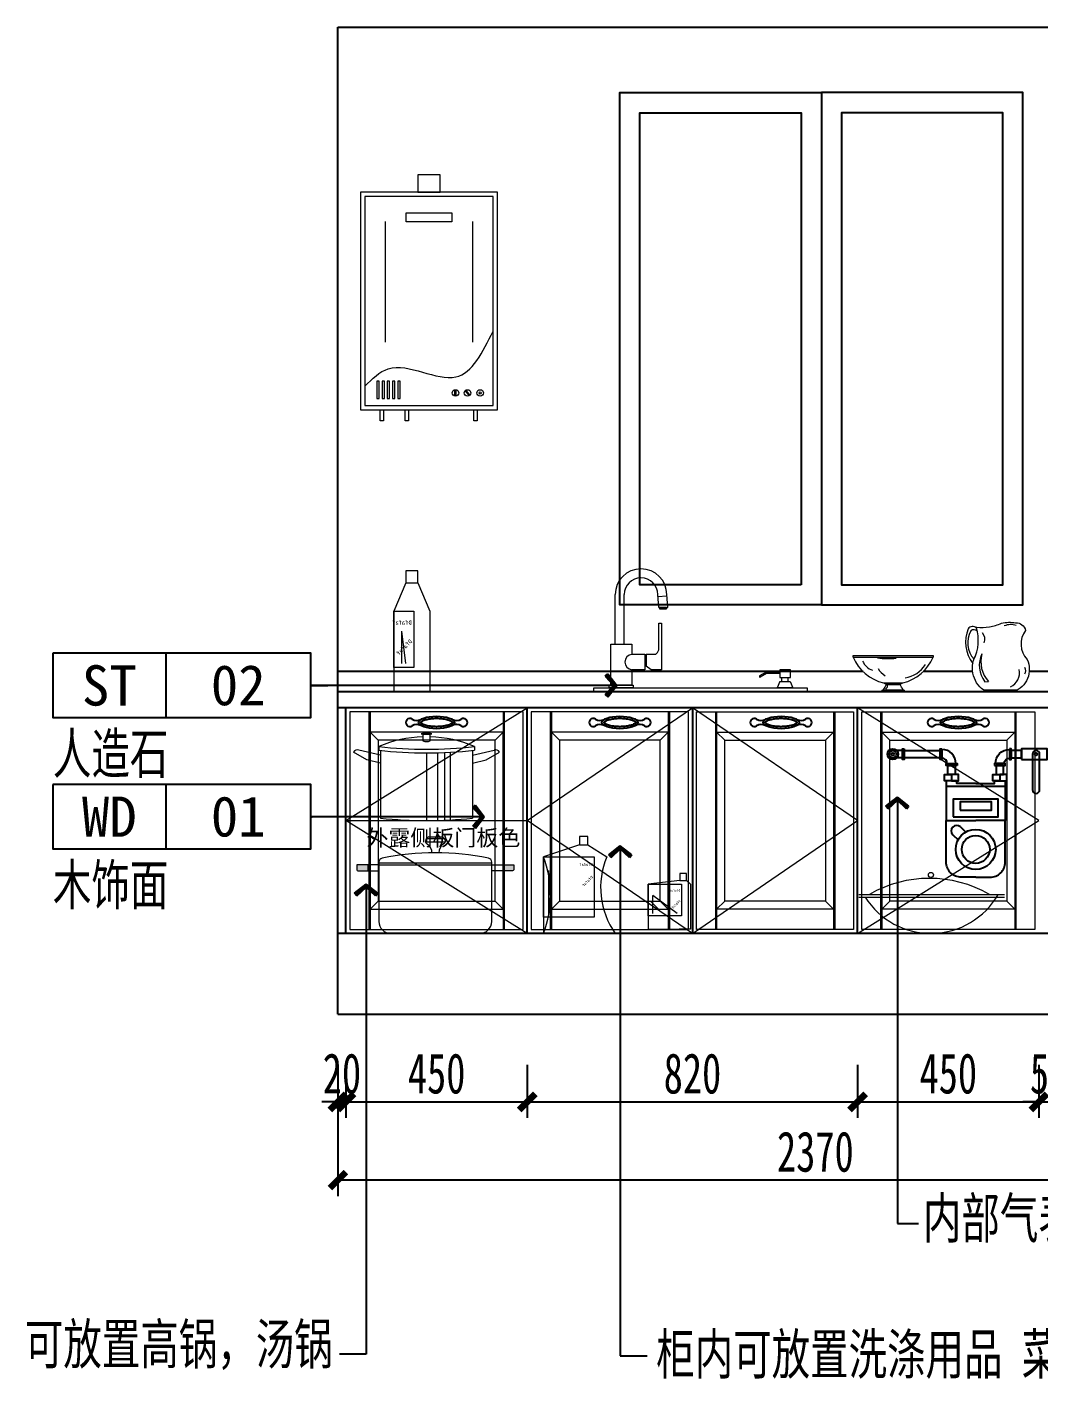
# Model space of a CAD drawing. Header units: millimetres. Extents: x 3104083 to 3173399, y -3165492 to -3044687.
# Drawn here: x 3113269 to 3115780, y -3162680 to -3159324 of the extents above; entities that cross this region are included whole.
import ezdxf
from ezdxf.enums import TextEntityAlignment as Align

# ---------------------------------------------------------------- set-up
doc = ezdxf.new("R2010")
doc.units = ezdxf.units.MM
doc.header["$LTSCALE"] = 500
doc.header["$MEASUREMENT"] = 0
doc.header["$PDMODE"] = 2
doc.linetypes.add('ACAD_ISO03W100', pattern=[30, 12, -18])
doc.linetypes.add('DASHDOTX2', pattern=[50.8, 25.4, -12.7, 0, -12.7])
doc.layers.get('0').update_dxf_attribs({"linetype": 'CONTINUOUS'})
doc.layers.get('DEFPOINTS').update_dxf_attribs({"linetype": 'CONTINUOUS'})
for name, color, linetype in [('D-节点尺寸', 5, 'CONTINUOUS'), ('W-基础引线', 35, 'CONTINUOUS'), ('W-文字', 35, 'CONTINUOUS'), ('ZB_厨柜', 7, 'CONTINUOUS'), ('台面', 4, 'CONTINUOUS'), ('柜体', 2, 'CONTINUOUS')]:
    doc.layers.add(name, color=color, linetype=linetype)
for name, color, linetype, lineweight in [('墙体', 6, 'CONTINUOUS', 25), ('家具1', 65, 'CONTINUOUS', 9), ('电器', 85, 'CONTINUOUS', 15), ('辅助线', 252, 'CONTINUOUS', 13)]:
    doc.layers.add(name, color=color, linetype=linetype, lineweight=lineweight)
doc.styles.add('DIM', font='SimSun.ttf', dxfattribs={"width": 0.7})
doc.styles.add('NAME-1', font='SIMHEI.TTF')
doc.styles.add('STYLE1', font='SimSun.ttf')
doc.styles.add('WORD-1', font='SimSun.ttf', dxfattribs={"width": 0.7})
doc.styles.add('ZB_宋体', font='SimSun.ttf', dxfattribs={"height": 80})
doc.dimstyles.new('40', dxfattribs={"dimscale": 40, "dimtxt": 2.5, "dimasz": 1, "dimexe": 1, "dimexo": 1, "dimgap": 0.5, "dimtad": 1, "dimdec": 0, "dimzin": 0, "dimdsep": 46, "dimtxsty": 'DIM', "dimblk": 'ARCHTICK', "dimcen": 0, "dimclrd": 5, "dimclre": 5, "dimclrt": 35, "dimadec": 0, "dimazin": 0, "dimtfac": 0.5, "dimtdec": 0, "dimtix": 1, "dimtmove": 2, "dimatfit": 2, "dimldrblk": 'A', "dimfxl": 0, "dimtolj": 1, "dimtzin": 0, "dimlwd": -1, "dimlwe": -1, "dimarcsym": 0})
doc.dimstyles.new('基础引线', dxfattribs={"dimtxt": 3, "dimasz": 0.7, "dimexe": 2, "dimexo": 6, "dimgap": 1, "dimtad": 1, "dimdec": 0, "dimdsep": 46, "dimtxsty": 'Standard', "dimblk1": 'A', "dimblk2": 'A', "dimsah": 1, "dimcen": 3, "dimdle": 200, "dimclrd": 256, "dimclre": 256, "dimclrt": 2, "dimadec": 0, "dimazin": 0, "dimtfac": 1, "dimtdec": 0, "dimtix": 1, "dimtmove": 1, "dimatfit": 3, "dimldrblk": 'A', "dimfxl": 0, "dimtvp": 1, "dimtolj": 1, "dimtzin": 0, "dimarcsym": 0})

# ---------------------------------------------------------------- blocks, each defined once
blk = doc.blocks.new('热水器立面')
at = {"layer": '电器'}
for p, q in [((222980.9, -106072.3), (222980.9, -106371.9)), ((223197.6, -106072.3), (223197.6, -106371.9))]:
    blk.add_line(p, q, dxfattribs=at)
for points in [[(223061.3, -105999.5), (223117.2, -105999.5), (223117.2, -105956.4), (223061.3, -105956.4)], [(222919.2, -106539.5), (223259.2, -106539.5), (223259.2, -105999.5), (222919.2, -105999.5)], [(222930, -106528.7), (223248.4, -106528.7), (223248.4, -106010.3), (222930, -106010.3)], [(223032.6, -106050.9), (223145.8, -106050.9), (223145.8, -106073.4), (223032.6, -106073.4)], [(222959.7, -106511.7), (222965.3, -106511.7), (222965.3, -106468.3), (222959.7, -106468.3)], [(222973.1, -106511.7), (222978.7, -106511.7), (222978.7, -106468.3), (222973.1, -106468.3)], [(222985.6, -106511.7), (222991.2, -106511.7), (222991.2, -106468.3), (222985.6, -106468.3)], [(222999, -106511.7), (223004.7, -106511.7), (223004.7, -106468.3), (222999, -106468.3)], [(223012, -106511.7), (223017.6, -106511.7), (223017.6, -106468.3), (223012, -106468.3)], [(223153.6, -106491.8), (223155.6, -106491.8), (223155.6, -106503.9), (223153.6, -106503.9)], [(223179.7, -106494.2), (223181.2, -106492.9), (223189.3, -106502), (223187.9, -106503.2)], [(222967.8, -106539.5), (222976.1, -106539.5), (222976.1, -106567.4), (222967.8, -106567.4)], [(223029.9, -106539.5), (223038.2, -106539.5), (223038.2, -106567.4), (223029.9, -106567.4)], [(223200.7, -106539.5), (223208.9, -106539.5), (223208.9, -106567.4), (223200.7, -106567.4)]]:
    blk.add_lwpolyline(points, close=True, dxfattribs=at)
for centre, radius in [((223155, -106497.8), 8.03), ((223184.8, -106497.8), 8.03), ((223216.2, -106497.8), 8.03), ((223216.2, -106497.8), 2.63)]:
    blk.add_circle(centre, radius, dxfattribs=at)
blk.add_spline([(222930, -106481), (222988.3, -106437.8), (223156, -106458.1), (223248.4, -106344.2)], degree=3, dxfattribs=at)
blk = doc.blocks.new('_ArchTick')
at = {"color": 0, "linetype": 'ByBlock', "const_width": 0.4}
blk.add_lwpolyline([(-0.5, -0.5), (0.5, 0.5)], dxfattribs=at)
blk = doc.blocks.new('*D1969')
at = {"layer": 'D-节点尺寸', "color": 5, "ltscale": 100}
for p, q in [((3114060.5, -3161899.8), (3114060.5, -3162031.8)), ((3114510.5, -3161899.8), (3114510.5, -3162031.8)), ((3114060.5, -3161991.8), (3114510.5, -3161991.8))]:
    blk.add_line(p, q, dxfattribs=at)
at = {"layer": 'DEFPOINTS', "color": 0, "ltscale": 100}
for p in [(3114060.5, -3161859.8), (3114510.5, -3161859.8), (3114510.5, -3161991.8)]:
    blk.add_point(p, dxfattribs=at)
at = {"layer": 'D-节点尺寸', "color": 5, "ltscale": 100, "xscale": 40, "yscale": 40, "zscale": 40, "rotation": 180}
blk.add_blockref('_ArchTick', (3114060.5, -3161991.8), dxfattribs=at)
at = {"layer": 'D-节点尺寸', "color": 5, "ltscale": 100, "xscale": 40, "yscale": 40, "zscale": 40}
blk.add_blockref('_ArchTick', (3114510.5, -3161991.8), dxfattribs=at)
at = {"layer": 'D-节点尺寸', "color": 35, "ltscale": 100, "insert": (3114285.5, -3161921.8), "char_height": 100, "attachment_point": 5, "style": 'DIM'}
blk.add_mtext('\\A1;450', dxfattribs=at)
blk = doc.blocks.new('A')
for p, q in [((-1.435, 1.148), (-1.09, 1.437)), ((-1.435, 1.148), (-0.369, 0)), ((-1.09, 1.437), (0, 0)), ((-0.369, 0), (-2.127, 0)), ((-1.435, -1.148), (-0.369, 0)), ((-1.09, -1.437), (0, 0)), ((-1.435, -1.148), (-1.09, -1.437))]:
    blk.add_line(p, q)
for points in [[(-1.435, 1.148), (-1.09, 1.437), (-0.369, 0), (0, 0)], [(-1.435, -1.148), (-1.09, -1.437), (-0.369, 0), (0, 0)]]:
    blk.add_solid(points)
blk = doc.blocks.new('*D1970')
at = {"layer": 'D-节点尺寸', "color": 5, "ltscale": 100}
for p, q in [((3114510.5, -3161899.8), (3114510.5, -3162031.8)), ((3115330.5, -3161899.8), (3115330.5, -3162031.8)), ((3114510.5, -3161991.8), (3115330.5, -3161991.8))]:
    blk.add_line(p, q, dxfattribs=at)
at = {"layer": 'DEFPOINTS', "color": 0, "ltscale": 100}
for p in [(3114510.5, -3161859.8), (3115330.5, -3161859.8), (3115330.5, -3161991.8)]:
    blk.add_point(p, dxfattribs=at)
at = {"layer": 'D-节点尺寸', "color": 5, "ltscale": 100, "xscale": 40, "yscale": 40, "zscale": 40, "rotation": 180}
blk.add_blockref('_ArchTick', (3114510.5, -3161991.8), dxfattribs=at)
at = {"layer": 'D-节点尺寸', "color": 5, "ltscale": 100, "xscale": 40, "yscale": 40, "zscale": 40}
blk.add_blockref('_ArchTick', (3115330.5, -3161991.8), dxfattribs=at)
at = {"layer": 'D-节点尺寸', "color": 35, "ltscale": 100, "insert": (3114920.5, -3161921.8), "char_height": 100, "attachment_point": 5, "style": 'DIM'}
blk.add_mtext('\\A1;820', dxfattribs=at)
blk = doc.blocks.new('*D1971')
at = {"layer": 'D-节点尺寸', "color": 5, "ltscale": 100}
for p, q in [((3115330.5, -3161899.8), (3115330.5, -3162031.8)), ((3115780.5, -3161899.8), (3115780.5, -3162031.8)), ((3115330.5, -3161991.8), (3115780.5, -3161991.8))]:
    blk.add_line(p, q, dxfattribs=at)
at = {"layer": 'DEFPOINTS', "color": 0, "ltscale": 100}
for p in [(3115330.5, -3161859.8), (3115780.5, -3161859.8), (3115780.5, -3161991.8)]:
    blk.add_point(p, dxfattribs=at)
at = {"layer": 'D-节点尺寸', "color": 5, "ltscale": 100, "xscale": 40, "yscale": 40, "zscale": 40, "rotation": 180}
blk.add_blockref('_ArchTick', (3115330.5, -3161991.8), dxfattribs=at)
at = {"layer": 'D-节点尺寸', "color": 5, "ltscale": 100, "xscale": 40, "yscale": 40, "zscale": 40}
blk.add_blockref('_ArchTick', (3115780.5, -3161991.8), dxfattribs=at)
at = {"layer": 'D-节点尺寸', "color": 35, "ltscale": 100, "insert": (3115555.5, -3161921.8), "char_height": 100, "attachment_point": 5, "style": 'DIM'}
blk.add_mtext('\\A1;450', dxfattribs=at)
blk = doc.blocks.new('*D1972')
at = {"layer": 'D-节点尺寸', "color": 5, "ltscale": 100}
for p, q in [((3115780.5, -3161899.8), (3115780.5, -3162031.8)), ((3115830.5, -3161899.8), (3115830.5, -3162031.8)), ((3115780.5, -3161991.8), (3115740.5, -3161991.8)), ((3115780.5, -3161991.8), (3115830.5, -3161991.8)), ((3115830.5, -3161991.8), (3115870.5, -3161991.8))]:
    blk.add_line(p, q, dxfattribs=at)
at = {"layer": 'DEFPOINTS', "color": 0, "ltscale": 100}
for p in [(3115780.5, -3161859.8), (3115830.5, -3161859.8), (3115830.5, -3161991.8)]:
    blk.add_point(p, dxfattribs=at)
at = {"layer": 'D-节点尺寸', "color": 5, "ltscale": 100, "xscale": 40, "yscale": 40, "zscale": 40}
blk.add_blockref('_ArchTick', (3115780.5, -3161991.8), dxfattribs=at)
at = {"layer": 'D-节点尺寸', "color": 5, "ltscale": 100, "xscale": 40, "yscale": 40, "zscale": 40, "rotation": 180}
blk.add_blockref('_ArchTick', (3115830.5, -3161991.8), dxfattribs=at)
at = {"layer": 'D-节点尺寸', "color": 35, "ltscale": 100, "insert": (3115805.5, -3161921.8), "char_height": 100, "attachment_point": 5, "style": 'DIM'}
blk.add_mtext('\\A1;50', dxfattribs=at)
blk = doc.blocks.new('*D1974')
at = {"layer": 'D-节点尺寸', "color": 5, "ltscale": 100}
for p, q in [((3114040.5, -3161899.8), (3114040.5, -3162031.8)), ((3114060.5, -3161899.8), (3114060.5, -3162031.8)), ((3114040.5, -3161991.8), (3114000.5, -3161991.8)), ((3114060.5, -3161991.8), (3114040.5, -3161991.8)), ((3114060.5, -3161991.8), (3114100.5, -3161991.8))]:
    blk.add_line(p, q, dxfattribs=at)
at = {"layer": 'DEFPOINTS', "color": 0, "ltscale": 100}
for p in [(3114040.5, -3161859.8), (3114060.5, -3161859.8), (3114040.5, -3161991.8)]:
    blk.add_point(p, dxfattribs=at)
at = {"layer": 'D-节点尺寸', "color": 5, "ltscale": 100, "xscale": 40, "yscale": 40, "zscale": 40}
blk.add_blockref('_ArchTick', (3114040.5, -3161991.8), dxfattribs=at)
at = {"layer": 'D-节点尺寸', "color": 5, "ltscale": 100, "xscale": 40, "yscale": 40, "zscale": 40, "rotation": 180}
blk.add_blockref('_ArchTick', (3114060.5, -3161991.8), dxfattribs=at)
at = {"layer": 'D-节点尺寸', "color": 35, "ltscale": 100, "insert": (3114050.5, -3161921.8), "char_height": 100, "attachment_point": 5, "style": 'DIM'}
blk.add_mtext('\\A1;20', dxfattribs=at)
blk = doc.blocks.new('*D1981')
at = {"layer": 'D-节点尺寸', "color": 5, "ltscale": 100}
for p, q in [((3114040.5, -3162025.9), (3114040.5, -3162225.9)), ((3116410.5, -3162025.9), (3116410.5, -3162225.9)), ((3116410.5, -3162185.9), (3114040.5, -3162185.9))]:
    blk.add_line(p, q, dxfattribs=at)
at = {"layer": 'DEFPOINTS', "color": 0, "ltscale": 100}
for p in [(3114040.5, -3161859.8), (3116410.5, -3161859.8), (3114040.5, -3162185.9)]:
    blk.add_point(p, dxfattribs=at)
at = {"layer": 'D-节点尺寸', "color": 5, "ltscale": 100, "xscale": 40, "yscale": 40, "zscale": 40, "rotation": 180}
blk.add_blockref('_ArchTick', (3114040.5, -3162185.9), dxfattribs=at)
at = {"layer": 'D-节点尺寸', "color": 5, "ltscale": 100, "xscale": 40, "yscale": 40, "zscale": 40}
blk.add_blockref('_ArchTick', (3116410.5, -3162185.9), dxfattribs=at)
at = {"layer": 'D-节点尺寸', "color": 35, "ltscale": 100, "insert": (3115225.5, -3162115.9), "char_height": 100, "attachment_point": 5, "style": 'DIM'}
blk.add_mtext('\\A1;2370', dxfattribs=at)
blk = doc.blocks.new('182')
at = {"layer": 'ZB_厨柜', "color": 253}
for centre, radius, start, end in [((71329.5, -32480.6), 10, 55.1094, 304.8906), ((71346.9, -32452.8), 22.8, 239.4342, 295.2951), ((71346.9, -32508.5), 22.8, 64.7049, 120.5658), ((71445.2, -32452.8), 22.8, 244.7079, 300.5688), ((71445.2, -32508.4), 22.8, 59.4372, 115.298), ((71462.5, -32480.6), 10, 234.9056, 124.8807)]:
    blk.add_arc(centre, radius, start, end, dxfattribs=at)
blk.add_ellipse((71396, -32480.6), major_axis=(-44.6, 0), ratio=0.345562, dxfattribs=at)
blk.add_open_spline([(71356.4, -32480.6), (71356.4, -32480.6), (71356.4, -32480.7), (71356.4, -32480.8), (71356.5, -32480.9), (71356.7, -32481.3), (71356.8, -32481.5), (71357.3, -32482), (71357.5, -32482.3), (71358.6, -32483.2), (71359.5, -32483.8), (71361.9, -32485.1), (71363.4, -32485.8), (71366.6, -32487), (71368.5, -32487.6), (71372.5, -32488.6), (71374.6, -32489.1), (71380.7, -32490.1), (71384.9, -32490.6), (71393.4, -32491.1), (71397.8, -32491.1), (71406.4, -32490.7), (71410.6, -32490.2), (71418.3, -32489), (71421.8, -32488.1), (71426.8, -32486.5), (71428.6, -32485.8), (71431.5, -32484.4), (71432.7, -32483.7), (71434.2, -32482.6), (71434.6, -32482.2), (71435.2, -32481.5), (71435.4, -32481.2), (71435.6, -32480.9), (71435.6, -32480.8), (71435.7, -32480.6), (71435.7, -32480.6), (71435.7, -32480.6), (71435.7, -32480.5), (71435.6, -32480.4), (71435.6, -32480.2), (71435.3, -32479.9), (71435.2, -32479.7), (71434.7, -32479.2), (71434.5, -32478.9), (71433.4, -32478), (71432.4, -32477.3), (71429.9, -32476), (71428.5, -32475.3), (71425.1, -32474.1), (71423.2, -32473.5), (71419.1, -32472.5), (71416.9, -32472), (71410.7, -32471), (71406.5, -32470.6), (71397.9, -32470.1), (71393.5, -32470.1), (71384.9, -32470.6), (71380.8, -32471.1), (71373.1, -32472.4), (71369.6, -32473.3), (71364.7, -32474.9), (71363.1, -32475.6), (71360.3, -32476.9), (71359.2, -32477.6), (71357.8, -32478.7), (71357.4, -32479.1), (71356.8, -32479.8), (71356.6, -32480), (71356.5, -32480.4), (71356.4, -32480.5), (71356.4, -32480.6), (71356.4, -32480.6), (71356.4, -32480.6)], degree=3, knots=[0, 0, 0, 0, 0.09599, 0.09599, 0.19198, 0.19198, 0.28797, 0.28797, 0.38396, 0.38396, 0.56459, 0.56459, 0.74522, 0.74522, 0.92585, 0.92585, 1.10648, 1.10648, 1.409669, 1.409669, 1.712859, 1.712859, 2.016048, 2.016048, 2.319237, 2.319237, 2.516071, 2.516071, 2.712905, 2.712905, 2.839586, 2.839586, 2.966267, 2.966267, 3.06056, 3.06056, 3.154854, 3.154854, 3.249148, 3.249148, 3.343442, 3.343442, 3.437735, 3.437735, 3.532029, 3.532029, 3.714701, 3.714701, 3.897373, 3.897373, 4.080045, 4.080045, 4.262717, 4.262717, 4.567087, 4.567087, 4.871458, 4.871458, 5.175828, 5.175828, 5.480199, 5.480199, 5.672389, 5.672389, 5.86458, 5.86458, 5.989753, 5.989753, 6.114926, 6.114926, 6.208858, 6.208858, 6.283185, 6.283185, 6.283185, 6.283185], dxfattribs=at)
blk = doc.blocks.new('单水槽立面')
at = {"layer": '电器'}
for p, q in [((219410.7, -105582.9), (219410.7, -105460.3)), ((219433.1, -105582.9), (219433.1, -105460.3)), ((219518.8, -105492), (219516.3, -105460.3)), ((219516.6, -105464.7), (219538.9, -105463)), ((219541.2, -105492), (219538.7, -105460.3)), ((219541.2, -105492), (219538.7, -105460.3)), ((219518.8, -105492), (219541.2, -105492)), ((219519.1, -105597.2), (219519.1, -105531.4)), ((219519.1, -105531.4), (219525.5, -105531.4)), ((219525.5, -105531.4), (219525.5, -105646.9)), ((219399.5, -105685.3), (219399.5, -105582.9)), ((219399.5, -105582.9), (219451.9, -105582.9)), ((219451.9, -105582.9), (219451.9, -105608.5)), ((219451.9, -105582.9), (219451.9, -105608.5)), ((219451.9, -105608.5), (219483.9, -105608.5)), ((219483.9, -105608.5), (219483.9, -105646.9)), ((219487.8, -105608.5), (219487.8, -105637.7)), ((219487.8, -105608.5), (219510.5, -105608.5)), ((219500.2, -105646.9), (219487.8, -105637.7)), ((219451.9, -105646.9), (219451.9, -105685.3)), ((219483.9, -105646.9), (219451.9, -105646.9)), ((219525.5, -105646.9), (219500.2, -105646.9)), ((219785, -105652.8), (219769, -105662.1)), ((219786, -105656.5), (219770.9, -105665.3)), ((219819.2, -105652.8), (219785, -105652.8)), ((219819.2, -105656.5), (219786, -105656.5)), ((219819.6, -105675.8), (219813.1, -105691.4)), ((219819.6, -105675.8), (219844.8, -105675.8)), ((219824.4, -105675.8), (219824.4, -105666)), ((219840.1, -105675.8), (219840.1, -105666)), ((219844.8, -105675.8), (219851.4, -105691.4)), ((219357.5, -105691.4), (219887.1, -105691.4)), ((219357.5, -105701.4), (219357.5, -105691.4)), ((219887.1, -105701.4), (219357.5, -105701.4)), ((219451.9, -105685.3), (219399.5, -105685.3)), ((219851.4, -105691.4), (219813.1, -105691.4)), ((219887.1, -105691.4), (219887.1, -105701.4))]:
    blk.add_line(p, q, dxfattribs=at)
for points in [[(219538.3, -105492), (219520.7, -105492), (219520.7, -105495.8), (219538.3, -105495.8)], [(219846, -105646.7), (219819.2, -105646.7), (219819.2, -105666), (219846, -105666)], [(219395.5, -105685.3), (219454.9, -105685.3), (219454.9, -105691.4), (219395.5, -105691.4)]]:
    blk.add_lwpolyline(points, close=True, dxfattribs=at)
for centre, radius, start, end in [((219474.7, -105460.3), 64, 0, 180), ((219474.7, -105460.3), 41.6, 0, 180), ((219454.3, -105627.7), 19.3, 96.9665, 263.0335), ((219499.8, -105591.5), 20.1, 301.8851, 343.4051), ((219770.6, -105663.3), 2.03, 143.2998, 277.2269)]:
    blk.add_arc(centre, radius, start, end, dxfattribs=at)
blk = doc.blocks.new('A$C68F85FAD')
at = {"color": 251}
for p, q in [((4, 226.5), (150.4, 226.5)), ((20.4, 105.6), (33.5, 92.9)), ((39.3, 125), (52.4, 112.2))]:
    blk.add_line(p, q, dxfattribs=at)
for points in [[(17.3, 239.5), (0, 239.5), (0, 255), (17.3, 255)], [(17.3, 239.5), (34.7, 239.5), (34.7, 255), (17.3, 255)], [(137, 239.5), (119.7, 239.5), (119.7, 255), (137, 255)], [(137, 239.5), (154.4, 239.5), (154.4, 255), (137, 255)], [(21.2, 149.7), (133.2, 149.7), (133.2, 194.2), (21.2, 194.2)], [(38.4, 166.7), (116, 166.7), (116, 187.5), (38.4, 187.5)]]:
    blk.add_lwpolyline(points, close=True, dxfattribs=at)
for points in [[(77.2, 233), (30.6, 233), (30.6, 239.5), (4, 239.5), (4, 140.5), (77.2, 140.5)], [(77.2, 233), (123.7, 233), (123.7, 239.5), (150.4, 239.5), (150.4, 140.5), (77.2, 140.5)]]:
    blk.add_lwpolyline(points, dxfattribs=at)
for points in [[(77.2, 0), (41.5, 0, -0.414214), (4, 37.5), (4, 140.5)], [(77.2, 0), (112.9, 0, 0.414214), (150.4, 37.5), (150.4, 140.5)]]:
    blk.add_lwpolyline(points, format="xyb", dxfattribs=at)
for radius in [49.7, 34.7]:
    blk.add_circle((77.2, 69.1), radius, dxfattribs=at)
blk.add_arc((29.9, 115.3), 13.5, 45.6902, 225.6902, dxfattribs=at)
blk = doc.blocks.new('A$C0C50100C')
at = {"color": 251}
for points in [[(4.5, 41.4), (4.5, 14.4), (0, 14.4), (0, 41.4)], [(42, 0), (15, 0), (15, 4.5), (42, 4.5)]]:
    blk.add_lwpolyline(points, close=True, dxfattribs=at)
blk.add_lwpolyline([(42, 0), (15, 0)], dxfattribs=at)
for radius in [34.7, 13.3]:
    blk.add_arc((4.5, 4.5), radius, 0, 90, dxfattribs=at)
blk = doc.blocks.new('A$C724F52B9')
at = {"color": 251}
blk.add_line((16.1, 68.5), (66.1, 68.5), dxfattribs=at)
for points in [[(14.4, 68.5), (67.9, 68.5), (67.9, 78.8), (14.4, 78.8)], [(14.4, 10.3), (67.9, 10.3), (67.9, 0), (14.4, 0)]]:
    blk.add_lwpolyline(points, close=True, dxfattribs=at)
for points in [[(16.1, 52.9), (16.1, 68.5), (66.1, 68.5), (66.1, 10.3), (16.1, 10.3), (16.1, 25.9)], [(16.1, 52.9), (0, 52.9), (0, 25.9), (16.1, 25.9)]]:
    blk.add_lwpolyline(points, dxfattribs=at)
blk.add_arc((-1.3, 39.4), 22.1, 322.2759, 37.7241, dxfattribs=at)
blk = doc.blocks.new('A$C05DC2C78')
at = {"color": 251}
blk.add_lwpolyline([(0, 83.8), (63.9, 83.8), (63.9, 110.8), (0, 110.8)], close=True, dxfattribs=at)
blk.add_lwpolyline([(36.4, 0), (36.4, 0, 0.414214), (45.4, 9), (45.4, 97.2, 0.414214), (36.4, 106.2), (36.4, 106.2, 0.414214), (27.4, 97.2), (27.4, 9, 0.414214)], format="xyb", close=True, dxfattribs=at)
blk.add_circle((36.4, 97.2), 3.41, dxfattribs=at)
blk = doc.blocks.new('A$C54DE3673')
at = {"color": 251}
for points in [[(0, 88.1), (25, 88.1), (25, 106.6), (0, 106.6)], [(88.8, 88.1), (138.8, 88.1), (138.8, 106.6), (88.8, 106.6)]]:
    blk.add_lwpolyline(points, close=True, dxfattribs=at)
at = {"layer": 'ZB_厨柜', "color": 251}
blk.add_blockref('A$C05DC2C78', (25, 0), dxfattribs=at)
blk = doc.blocks.new('A$C32656320')
at = {"color": 251}
for p, q in [((37.5, 22.8), (23.3, 22.8)), ((37.5, 4.2), (23.3, 4.2))]:
    blk.add_line(p, q, dxfattribs=at)
blk.add_lwpolyline([(42, 27), (42, 0), (37.5, 0), (37.5, 27)], close=True, dxfattribs=at)
for radius in [13.5, 9.25, 3.2]:
    blk.add_circle((13.5, 13.5), radius, dxfattribs=at)
blk = doc.blocks.new('A$C3B395FC8')
at = {"color": 251}
blk.add_lwpolyline([(130.8, 4.2), (42, 4.2), (42, 22.8), (130.8, 22.8)], close=True, dxfattribs=at)
at = {"layer": 'ZB_厨柜', "color": 251}
blk.add_blockref('A$C32656320', (0, 0), dxfattribs=at)
blk = doc.blocks.new('A$C2E24691C')
at = {"layer": 'ZB_厨柜', "color": 251}
for points in [[(150.1, 255), (150.1, 277.8), (168.6, 277.8), (168.6, 255)], [(288.3, 255), (288.3, 277.8), (269.8, 277.8), (269.8, 255)]]:
    blk.add_lwpolyline(points, close=True, dxfattribs=at)
for name, p in [('A$C724F52B9', (446.3, 267.1)), ('A$C3B395FC8', (0, 292.1)), ('A$C0C50100C', (130.8, 277.8)), ('A$C54DE3673', (307.5, 208.3)), ('A$C68F85FAD', (142, 0))]:
    blk.add_blockref(name, p, dxfattribs=at)
at = {"layer": 'ZB_厨柜', "color": 251, "xscale": -1}
blk.add_blockref('A$C0C50100C', (307.5, 277.8), dxfattribs=at)
blk = doc.blocks.new('材料索引')
at = {"color": 35}
blk.add_line((7, 2), (7, -2), dxfattribs=at)
at = {"color": 4}
blk.add_lwpolyline([(0, 2), (0, -2), (16, -2), (16, 2)], close=True, dxfattribs=at)
at = {"color": 2, "ltscale": 20, "style": 'NAME-1'}
for tag, p in [('WD', (3.5, 0)), ('01', (11.5, 0))]:
    blk.add_attdef(tag, text='', height=2.5, dxfattribs=at).set_placement(p, align=Align.MIDDLE)
at = {"color": 35, "ltscale": 0.5, "style": 'WORD-1', "width": 0.7}
blk.add_attdef('木饰面', (0, -5.973), '', height=2.5, dxfattribs=at)

msp = doc.modelspace()

# ---------------------------------------------------------------- hatches: boundary and pattern name
at = {"layer": '电器'}
h = msp.add_hatch(color=256, dxfattribs=at)
h.paths.add_polyline_path([(3114087.094, -3161403.833), (3114087.094, -3161413.833, 0.41421356), (3114092.094, -3161418.833), (3114114.594, -3161418.833), (3114114.594, -3161403.833)])
h.paths.add_polyline_path([(3114449.594, -3161403.833), (3114449.594, -3161418.833), (3114472.094, -3161418.833, 0.41421356), (3114477.094, -3161413.833), (3114477.094, -3161403.833)])

# ---------------------------------------------------------------- linework, layer by layer
at = {"layer": 'ZB_厨柜', "color": 253, "elevation": 0}
for points in [[(3115240.483, -3160758.258), (3114740.483, -3160758.258), (3114740.483, -3159486.374), (3115240.483, -3159486.374)], [(3115190.483, -3160708.258), (3114790.15, -3160708.258), (3114790.15, -3159536.374), (3115190.483, -3159536.374)]]:
    msp.add_lwpolyline(points, close=True, dxfattribs=at)
for points in [[(3115740.483, -3160221.52), (3115740.483, -3159486.374), (3115240.483, -3159486.374), (3115240.483, -3160758.258), (3115740.483, -3160758.258), (3115740.483, -3159486.374)], [(3115690.483, -3160221.52), (3115690.483, -3159536.374), (3115290.483, -3159536.374), (3115290.483, -3160708.258), (3115690.483, -3160708.258), (3115690.483, -3159536.374)]]:
    msp.add_lwpolyline(points, dxfattribs=at)
at = {"layer": '台面'}
for p, q in [((3115343.861, -3160923.657), (3114040.489, -3160923.657)), ((3115616.002, -3160923.657), (3115493.368, -3160923.657)), ((3115803.286, -3160923.657), (3115756.319, -3160923.657)), ((3115810.489, -3160973.657), (3114040.489, -3160973.657)), ((3115810.489, -3161013.657), (3114040.489, -3161013.657))]:
    msp.add_line(p, q, dxfattribs=at)
at = {"layer": '墙体'}
for p, q in [((3114040.489, -3161773.657), (3114040.489, -3159323.657)), ((3114040.489, -3159323.657), (3116410.489, -3159323.657)), ((3114040.489, -3161773.657), (3116410.489, -3161773.657))]:
    msp.add_line(p, q, dxfattribs=at)
at = {"layer": '家具1'}
for p, q in [((3114251.529, -3161078.757), (3114251.529, -3161095.895)), ((3114269.449, -3161095.895), (3114269.449, -3161078.757)), ((3114112.522, -3161142.619), (3114079.519, -3161123.731)), ((3114146.249, -3161131.084), (3114092.492, -3161118.493)), ((3114141.769, -3161109.591), (3114141.769, -3161118.669)), ((3114146.249, -3161119.169), (3114146.249, -3161287.419)), ((3114260.489, -3161125.408), (3114260.489, -3161293.657)), ((3114287.369, -3161125.408), (3114287.369, -3161293.657)), ((3114305.289, -3161125.408), (3114305.289, -3161293.657)), ((3114318.729, -3161125.408), (3114318.729, -3161293.657)), ((3114374.729, -3161131.084), (3114428.486, -3161118.493)), ((3114374.729, -3161119.169), (3114374.729, -3161287.419)), ((3114379.209, -3161109.591), (3114379.209, -3161118.669)), ((3114408.456, -3161142.619), (3114441.459, -3161123.731)), ((3114146.249, -3161151.044), (3114112.522, -3161142.619)), ((3114374.729, -3161151.044), (3114408.456, -3161142.619))]:
    msp.add_line(p, q, dxfattribs=at)
for centre, radius, start, end in [((3114260.489, -3161389.139), 303.713, 91.690559, 113.010221), ((3114260.489, -3161141.743), 65.169, 78.0984, 101.9016), ((3114260.489, -3161014.206), 65.169, 258.0984, 281.9016), ((3114260.489, -3161065.877), 31.327, 253.380344, 286.619656), ((3114260.489, -3161389.139), 303.713, 66.989779, 88.309441), ((3114089.289, -3161129.244), 11.218, 73.412075, 150.56121), ((3114260.489, -3160085.205), 1031.243, 263.389268, 276.610732), ((3114260.489, -3160076.245), 1049.163, 263.502672, 276.497328), ((3114431.689, -3161129.244), 11.218, 29.43879, 106.587925), ((3114260.489, -3160244.494), 1049.163, 263.748851, 276.251149)]:
    msp.add_arc(centre, radius, start, end, dxfattribs=at)
at = {"layer": '柜体'}
for p, q in [((3114060.489, -3161573.657), (3114060.489, -3161013.657)), ((3114510.489, -3161573.657), (3114510.489, -3161013.657)), ((3114920.489, -3161013.657), (3114920.489, -3161573.657)), ((3115330.489, -3161573.657), (3115330.489, -3161013.657)), ((3115830.489, -3161573.657), (3114040.489, -3161573.657))]:
    msp.add_line(p, q, dxfattribs=at)
at = {"layer": '电器'}
for p, q in [((3114208.996, -3160703.657), (3114178.996, -3160773.657)), ((3114208.996, -3160673.657), (3114208.996, -3160703.657)), ((3114238.996, -3160673.657), (3114208.996, -3160673.657)), ((3114208.996, -3160703.657), (3114238.996, -3160703.657)), ((3114238.996, -3160703.657), (3114238.996, -3160673.657)), ((3114238.996, -3160703.657), (3114268.996, -3160773.657)), ((3114178.996, -3160773.657), (3114228.996, -3160773.657)), ((3114178.996, -3160913.657), (3114178.996, -3160773.657)), ((3114178.996, -3160773.657), (3114178.996, -3160973.657)), ((3114228.996, -3160773.657), (3114228.996, -3160913.657)), ((3114268.996, -3160773.657), (3114268.996, -3160973.657)), ((3114208.996, -3160903.657), (3114198.996, -3160823.657)), ((3114198.996, -3160903.657), (3114198.996, -3160823.657)), ((3115319.635, -3160887.504), (3115517.594, -3160887.504)), ((3114228.996, -3160913.657), (3114178.996, -3160913.657)), ((3115393.615, -3160968.657), (3115443.615, -3160968.657)), ((3115394.748, -3160951.657), (3115442.481, -3160951.657)), ((3115400.391, -3160953.657), (3115436.839, -3160953.657)), ((3115400.931, -3160955.657), (3115436.299, -3160955.657)), ((3115725.866, -3160970.159), (3115643.621, -3160970.159)), ((3115646.444, -3160948.958), (3115655.342, -3160948.514)), ((3114178.996, -3160973.657), (3114228.996, -3160973.657)), ((3114268.996, -3160973.657), (3114218.996, -3160973.657)), ((3114260.338, -3161337.779), (3114304.128, -3161337.779)), ((3114266.258, -3161333.657), (3114298.208, -3161333.657)), ((3114640.463, -3161333.287), (3114640.463, -3161353.447)), ((3114660.623, -3161333.287), (3114640.463, -3161333.287)), ((3114660.623, -3161353.447), (3114660.623, -3161333.287)), ((3114257.61, -3161346.09), (3114306.975, -3161346.09)), ((3114640.463, -3161353.447), (3114550.657, -3161383.647)), ((3114640.463, -3161353.447), (3114660.623, -3161353.447)), ((3114660.623, -3161353.447), (3114707.648, -3161383.647)), ((3114114.733, -3161403.657), (3114114.733, -3161418.657)), ((3114142.233, -3161396.773), (3114142.233, -3161543.657)), ((3114142.233, -3161398.657), (3114422.233, -3161398.657)), ((3114142.233, -3161403.657), (3114422.233, -3161403.657)), ((3114422.233, -3161543.657), (3114422.233, -3161396.773)), ((3114449.733, -3161403.657), (3114449.733, -3161418.657)), ((3114550.657, -3161383.647), (3114676.118, -3161383.647)), ((3114550.657, -3161383.647), (3114550.657, -3161573.657)), ((3114550.657, -3161533.337), (3114550.657, -3161383.647)), ((3114676.118, -3161383.647), (3114676.118, -3161533.337)), ((3114570.817, -3161526.617), (3114564.097, -3161417.247)), ((3114564.097, -3161526.617), (3114564.097, -3161417.247)), ((3114888.953, -3161441.872), (3114810.784, -3161451.17)), ((3114905.753, -3161425.072), (3114888.953, -3161425.072)), ((3114888.953, -3161425.072), (3114888.953, -3161441.872)), ((3114888.953, -3161441.872), (3114905.753, -3161441.872)), ((3114905.753, -3161441.872), (3114905.753, -3161425.072)), ((3114905.753, -3161441.872), (3114915.753, -3161451.17)), ((3114810.784, -3161451.17), (3114810.784, -3161563.17)), ((3114810.784, -3161529.57), (3114810.784, -3161451.17)), ((3114810.784, -3161451.17), (3114893.353, -3161451.17)), ((3114893.353, -3161451.17), (3114893.353, -3161529.57)), ((3114915.753, -3161451.17), (3114915.753, -3161563.17)), ((3115333.117, -3161476.666), (3115694.871, -3161476.666)), ((3114821.984, -3161523.97), (3114821.984, -3161479.17)), ((3114882.153, -3161523.97), (3114821.984, -3161479.17)), ((3115333.117, -3161483.269), (3115694.871, -3161483.269)), ((3114676.118, -3161533.337), (3114550.657, -3161533.337)), ((3114893.353, -3161529.57), (3114810.784, -3161529.57)), ((3114172.233, -3161573.657), (3114392.233, -3161573.657)), ((3114182.08, -3161573.657), (3114203.178, -3161573.657)), ((3114550.657, -3161573.657), (3114719.132, -3161573.657)), ((3114712.961, -3161573.657), (3114587.096, -3161573.657)), ((3114810.784, -3161563.17), (3114893.353, -3161563.17)), ((3114915.753, -3161563.17), (3114887.753, -3161563.17))]:
    msp.add_line(p, q, dxfattribs=at)
at = {"layer": '电器', "color": 45, "linetype": 'DASHDOTX2'}
msp.add_line((3114825.987, -3161573.657), (3114515.987, -3161573.657), dxfattribs=at)
at = {"layer": '电器'}
for points in [[(3115619.115, -3160893.381, 0.19635991), (3115625.068, -3160815.493, -0.36319954), (3115625.17, -3160813.615, -0.22927208), (3115626.028, -3160813.496, 0.07016077), (3115657.609, -3160812.779, 0.06354017), (3115687.76, -3160803.357, -0.10214648), (3115722.577, -3160802.592, -0.35667678), (3115747.241, -3160821.382, 0.36805287), (3115751.115, -3160893.381, -0.43486933), (3115718.294, -3160973.657), (3115649.021, -3160973.657, -0.40245524), (3115623.324, -3160883.785)], [(3115625.068, -3160815.493, 0.44478548), (3115604.779, -3160817.264, 0.26743837), (3115616.008, -3160903.194)], [(3115627.217, -3160823.175, 0.40895498), (3115611.606, -3160822.531, 0.32459547), (3115619.278, -3160893.048, 0.32459547)], [(3114266.258, -3161333.657, 0.29208493), (3114257.567, -3161344.44, 0.37301323), (3114262.093, -3161350.999, -0.25737311), (3114273.182, -3161373.388)], [(3114298.208, -3161333.657, -0.29208493), (3114306.899, -3161344.44, -0.37301323), (3114302.373, -3161350.999, 0.25737311), (3114291.284, -3161373.388)]]:
    msp.add_lwpolyline(points, format="xyb", dxfattribs=at)
for points in [[(3115400.931, -3160955.657, -0.07479939), (3115393.615, -3160968.657, 0.1353059), (3115388.615, -3160973.657), (3115448.615, -3160973.657, 0.1353059), (3115443.615, -3160968.657, -0.07479939), (3115436.299, -3160955.657, 0.33417022), (3115436.299, -3160953.657, 0.17198882), (3115442.481, -3160951.657, 0.2433352), (3115517.594, -3160887.504, 1), (3115517.594, -3160884.504), (3115319.635, -3160884.504, 1), (3115319.635, -3160887.504, 0.2433352), (3115394.748, -3160951.657, 0.17198882), (3115400.931, -3160953.657, 0.33417022)], [(3114092.233, -3161418.657), (3114142.233, -3161418.657), (3114142.233, -3161403.657), (3114087.233, -3161403.657), (3114087.233, -3161413.657, 0.41421356)], [(3114472.233, -3161418.657), (3114422.233, -3161418.657), (3114422.233, -3161403.657), (3114477.233, -3161403.657), (3114477.233, -3161413.657, -0.41421356)]]:
    msp.add_lwpolyline(points, format="xyb", close=True, dxfattribs=at)
msp.add_circle((3115512.324, -3161428.492), 6.306, dxfattribs=at)
for centre, radius, start, end in [((3115620.762, -3160842.684), 25.252, 338.267842, 38.003041), ((3115710.515, -3160847.252), 40.33, 70.010136, 113.407207), ((3115381.716, -3160880.123), 42.753, 204.03105, 250.097768), ((3115406.609, -3160606.478), 284.723, 264.533256, 273.998673), ((3115437.03, -3160867.31), 72.729, 279.206582, 327.689128), ((3115698.964, -3160908.14), 66.517, 154.592065, 217.854605), ((3115709.834, -3160899.074), 73.577, 164.651992, 222.216847), ((3115422.488, -3160892.662), 47.425, 209.601423, 240.436699), ((3115693.39, -3160926.508), 38.825, 295.124352, 12.198395), ((3115734.106, -3160921.615), 13.561, 324.987216, 35.012784), ((3115391.188, -3160956.89), 13.587, 311.484932, 355.354499), ((3115419.298, -3160938.006), 22.085, 314.872276, 321.820815), ((3114282.233, -3162034.49), 660.833, 78.478016, 101.521984), ((3114152.233, -3161396.773), 10, 101.521984, 180), ((3114412.233, -3161396.773), 10, 0, 78.478016), ((3114297.89, -3161478.652), 270.032, 339.400792, 20.599208), ((3114890.998, -3161459.612), 198.463, 157.494933, 215.074382), ((3115508.479, -3161735.875), 298.929, 60.126492, 119.873508), ((3115512.252, -3161381.162), 192.534, 212.028005, 330.261864), ((3114172.233, -3161543.657), 30, 180, 270), ((3114392.233, -3161543.657), 30, 270, 0)]:
    msp.add_arc(centre, radius, start, end, dxfattribs=at)
at = {"layer": '辅助线', "linetype": 'ACAD_ISO03W100'}
for p, q in [((3114060.489, -3161293.657), (3114510.489, -3161013.657)), ((3114510.489, -3161293.657), (3114920.489, -3161013.657)), ((3115330.489, -3161293.657), (3114920.489, -3161013.657)), ((3115780.489, -3161293.657), (3115330.489, -3161013.657)), ((3114510.489, -3161573.657), (3114060.489, -3161293.657)), ((3114060.489, -3161293.657), (3114510.489, -3161293.657)), ((3114920.489, -3161573.657), (3114510.489, -3161293.657)), ((3114920.489, -3161573.657), (3115330.489, -3161293.657)), ((3115330.489, -3161573.657), (3115780.489, -3161293.657))]:
    msp.add_line(p, q, dxfattribs=at)
at = {"layer": '辅助线', "color": 250}
for p, q in [((3114117.489, -3161023.657), (3114117.489, -3161563.657)), ((3114453.489, -3161023.657), (3114453.489, -3161563.657)), ((3114567.489, -3161023.657), (3114567.489, -3161563.657)), ((3114863.489, -3161023.657), (3114863.489, -3161563.657)), ((3114977.489, -3161023.657), (3114977.489, -3161563.657)), ((3115273.489, -3161023.657), (3115273.489, -3161563.657)), ((3115387.489, -3161023.657), (3115387.489, -3161563.657)), ((3115723.489, -3161023.657), (3115723.489, -3161563.657))]:
    msp.add_line(p, q, dxfattribs=at)
at = {"layer": '辅助线', "color": 252}
for p, q in [((3114120.489, -3161023.657), (3114120.489, -3161563.657)), ((3114450.489, -3161023.657), (3114450.489, -3161563.657)), ((3114570.489, -3161023.657), (3114570.489, -3161563.657)), ((3114860.489, -3161023.657), (3114860.489, -3161563.657)), ((3114980.489, -3161023.657), (3114980.489, -3161563.657)), ((3115270.489, -3161023.657), (3115270.489, -3161563.657)), ((3115390.489, -3161023.657), (3115390.489, -3161563.657)), ((3115720.489, -3161023.657), (3115720.489, -3161563.657)), ((3114120.489, -3161073.657), (3114140.489, -3161093.657)), ((3114450.489, -3161073.657), (3114430.489, -3161093.657)), ((3114570.489, -3161073.657), (3114590.489, -3161093.657)), ((3114860.489, -3161073.657), (3114840.489, -3161093.657)), ((3114980.489, -3161073.657), (3115000.489, -3161093.657)), ((3115270.489, -3161073.657), (3115250.489, -3161093.657)), ((3115390.489, -3161073.657), (3115410.489, -3161093.657)), ((3115720.489, -3161073.657), (3115700.489, -3161093.657)), ((3114140.489, -3161493.657), (3114120.489, -3161513.657)), ((3114430.489, -3161493.657), (3114450.489, -3161513.657)), ((3114590.489, -3161493.657), (3114570.489, -3161513.657)), ((3114816.517, -3161493.657), (3114836.517, -3161513.657)), ((3114840.489, -3161493.657), (3114860.489, -3161513.657)), ((3115000.489, -3161493.657), (3114980.489, -3161513.657)), ((3115250.489, -3161493.657), (3115270.489, -3161513.657)), ((3115410.489, -3161493.657), (3115390.489, -3161513.657)), ((3115700.489, -3161493.657), (3115720.489, -3161513.657))]:
    msp.add_line(p, q, dxfattribs=at)
at = {"layer": '辅助线', "color": 250}
for points in [[(3114070.489, -3161563.657), (3114500.489, -3161563.657), (3114500.489, -3161023.657), (3114070.489, -3161023.657)], [(3114520.489, -3161563.657), (3114910.489, -3161563.657), (3114910.489, -3161023.657), (3114520.489, -3161023.657)], [(3115320.489, -3161563.657), (3114930.489, -3161563.657), (3114930.489, -3161023.657), (3115320.489, -3161023.657)], [(3115770.489, -3161563.657), (3115340.489, -3161563.657), (3115340.489, -3161023.657), (3115770.489, -3161023.657)]]:
    msp.add_lwpolyline(points, close=True, dxfattribs=at)
at = {"layer": '辅助线', "color": 252}
for points in [[(3114120.489, -3161513.657), (3114450.489, -3161513.657), (3114450.489, -3161073.657), (3114120.489, -3161073.657)], [(3114570.489, -3161513.657), (3114860.489, -3161513.657), (3114860.489, -3161073.657), (3114570.489, -3161073.657)], [(3115270.489, -3161513.657), (3114980.489, -3161513.657), (3114980.489, -3161073.657), (3115270.489, -3161073.657)], [(3115720.489, -3161513.657), (3115390.489, -3161513.657), (3115390.489, -3161073.657), (3115720.489, -3161073.657)], [(3114140.489, -3161493.657), (3114430.489, -3161493.657), (3114430.489, -3161093.657), (3114140.489, -3161093.657)], [(3114590.489, -3161493.657), (3114840.489, -3161493.657), (3114840.489, -3161093.657), (3114590.489, -3161093.657)], [(3115250.489, -3161493.657), (3115000.489, -3161493.657), (3115000.489, -3161093.657), (3115250.489, -3161093.657)], [(3115700.489, -3161493.657), (3115410.489, -3161493.657), (3115410.489, -3161093.657), (3115700.489, -3161093.657)]]:
    msp.add_lwpolyline(points, close=True, dxfattribs=at)

# ---------------------------------------------------------------- block references
at = {"layer": 'W-文字'}
ref = msp.add_blockref('材料索引', (3113333.097, -3160957.978), dxfattribs=dict(at, xscale=40, yscale=40, zscale=40))
ref.add_attrib('WD', 'ST', dxfattribs={"layer": '0', "color": 2, "ltscale": 20, "height": 100, "style": 'NAME-1'}).set_placement((3113473.097, -3160957.978), align=Align.MIDDLE)
ref.add_attrib('01', '02', dxfattribs={"layer": '0', "color": 2, "ltscale": 20, "height": 100, "style": 'NAME-1'}).set_placement((3113793.097, -3160957.978), align=Align.MIDDLE)
ref.add_attrib('木饰面', '人造石', (3113333.097, -3161176.884), dxfattribs={"layer": '0', "color": 35, "ltscale": 0.5, "height": 100, "style": 'WORD-1', "width": 0.7})
ref = msp.add_blockref('材料索引', (3113333.097, -3161283.851), dxfattribs=dict(at, xscale=40, yscale=40, zscale=40))
ref.add_attrib('WD', 'WD', dxfattribs={"layer": '0', "color": 2, "ltscale": 20, "height": 100, "style": 'NAME-1'}).set_placement((3113473.097, -3161283.851), align=Align.MIDDLE)
ref.add_attrib('01', '01', dxfattribs={"layer": '0', "color": 2, "ltscale": 20, "height": 100, "style": 'NAME-1'}).set_placement((3113793.097, -3161283.851), align=Align.MIDDLE)
ref.add_attrib('木饰面', '木饰面', (3113333.097, -3161502.757), dxfattribs={"layer": '0', "color": 35, "ltscale": 0.5, "height": 100, "style": 'WORD-1', "width": 0.7})
at = {"layer": 'ZB_厨柜', "color": 253}
for name, p in [('热水器立面', (2891177.275, -3053734.188)), ('单水槽立面', (2895318.035, -3055272.291)), ('182', (3042889.457, -3128569.363)), ('182', (3043344.457, -3128569.363)), ('182', (3043744.457, -3128569.363)), ('182', (3044184.457, -3128569.363)), ('A$C2E24691C', (3115404.292, -3161434.198))]:
    msp.add_blockref(name, p, dxfattribs=at)

# ---------------------------------------------------------------- texts
at = {"layer": 'D-节点尺寸', "color": 35, "ltscale": 100, "char_height": 100, "attachment_point": 5, "style": 'DIM'}
for s, width, insert in [('内部气表柜其余空间可放置大锅', 1447.12955, (3116160.863, -3162285.923)), ('可放置高锅，汤锅', 876.28157, (3113645.492, -3162600.138)), ('柜内可放置洗涤用品 菜盆 油壶', 1449.91788, (3115498.873, -3162623.814))]:
    msp.add_mtext_dynamic_manual_height_columns(s, width=width, gutter_width=400, heights=[0], dxfattribs=dict(at, insert=insert))
at = {"layer": 'ZB_厨柜', "color": 35, "insert": (3114111.274, -3161316.046), "char_height": 40, "width": 704.1536, "attachment_point": 1, "style": 'ZB_宋体'}
msp.add_mtext('{\\fSimSun|b0|i0|c134|p54;外露侧板门板色}', dxfattribs=at)
at = {"layer": '电器', "style": 'STYLE1', "text_generation_flag": 2}
for height, p in [(10.368, (3114223.888, -3160807.031)), (6.9673, (3114672.686, -3161406.075)), (5.8061, (3114890.492, -3161469.859))]:
    msp.add_text('Dfafaf', height=height, dxfattribs=at).set_placement(p)
for height, p in [(10.368, (3114226.054, -3160849.655)), (6.9673, (3114674.142, -3161434.718)), (5.8061, (3114891.705, -3161493.729))]:
    msp.add_text('Dfafaf', height=height, rotation=45, dxfattribs=at).set_placement(p)

# ---------------------------------------------------------------- dimensions: what is measured, and where the dimension line sits
at = {"layer": 'D-节点尺寸', "color": 251, "ltscale": 100}
for base, p1, p2, picture, middle in [((3114040.489, -3161991.835), (3114060.489, -3161859.82), (3114040.489, -3161859.82), '*D1974', (3114050.489, -3161921.835)), ((3114040.489, -3162185.872), (3116410.489, -3161859.82), (3114040.489, -3161859.82), '*D1981', (3115225.489, -3162115.872)), ((3114510.489, -3161991.835), (3114060.489, -3161859.82), (3114510.489, -3161859.82), '*D1969', (3114285.489, -3161921.835)), ((3115330.489, -3161991.835), (3114510.489, -3161859.82), (3115330.489, -3161859.82), '*D1970', (3114920.489, -3161921.835)), ((3115780.489, -3161991.835), (3115330.489, -3161859.82), (3115780.489, -3161859.82), '*D1971', (3115555.489, -3161921.835)), ((3115830.489, -3161991.835), (3115780.489, -3161859.82), (3115830.489, -3161859.82), '*D1972', (3115805.489, -3161921.835))]:
    dim = msp.add_linear_dim(base=base, p1=p1, p2=p2, dimstyle='40', dxfattribs=at)
    dim.commit()
    dim.dimension.update_dxf_attribs({"geometry": picture, "text_midpoint": middle})

# ---------------------------------------------------------------- leaders
at = {"layer": 'W-基础引线'}
for points in [[(3114732.389, -3160957.978), (3113973.097, -3160957.978), (3114015.27, -3160957.978)], [(3115429.109, -3161235.527), (3115429.109, -3162293.927), (3115481.531, -3162293.927)], [(3114403.724, -3161283.851), (3113973.097, -3161283.851), (3113976.414, -3161283.851)], [(3114741.347, -3161356.427), (3114741.347, -3162621.839), (3114807.952, -3162621.839)], [(3114110.638, -3161451.566), (3114110.638, -3162618.311), (3114044.034, -3162618.311)]]:
    msp.add_leader(points, dimstyle='基础引线', override={"dimasz": 20}, dxfattribs=at)

doc.saveas('drawing.dxf')
